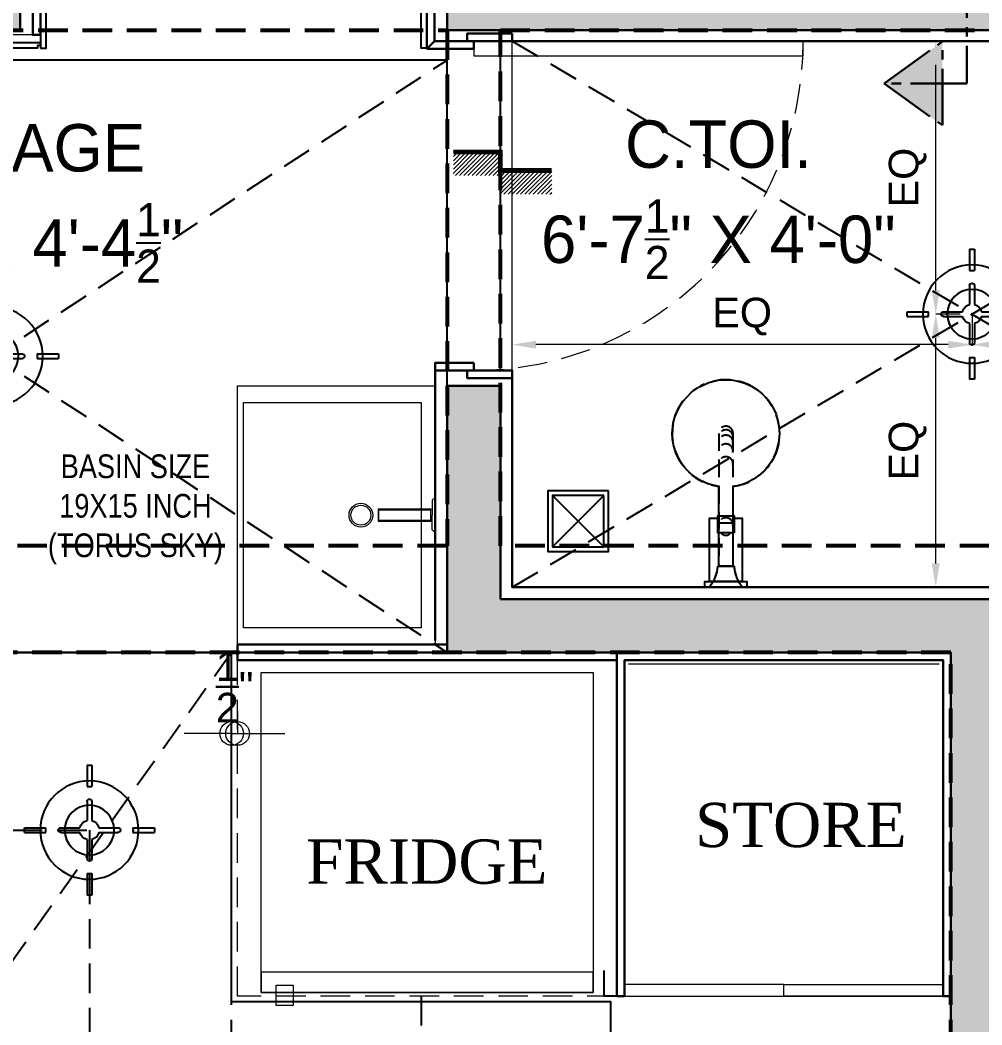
# Model space of a CAD drawing. Header units: inches. Extents: x 50354 to 53215, y -7830 to -6529.
# Drawn here: x 52413 to 52494.2, y -7524.1 to -7439.3 of the extents above; entities that cross this region are included whole.
import ezdxf

# ---------------------------------------------------------------- set-up
doc = ezdxf.new("R2010")
doc.units = ezdxf.units.IN
doc.header["$MEASUREMENT"] = 0
doc.header["$PDMODE"] = 2
for name, pattern in [('DASHED', [0.75, 0.5, -0.25]), ('DASHED2', [0.375, 0.25, -0.125]), ('HIDDEN', [0.375, 0.25, -0.125]), ('XR_1F_BASE PLAN$0$CENTER2', [28.575, 19.05, -3.175, 3.175, -3.175]), ('XR_ID 1F_FUR$0$XR_1F FURN$0$HIDDEN', [0.375, 0.25, -0.125])]:
    doc.linetypes.add(name, pattern=pattern)
for name, color, linetype in [('A-ST-02 HATCH', 7, 'Continuous'), ('BEAM', 6, 'DASHED'), ('CEILING', 7, 'Continuous'), ('d-w', 250, 'Continuous'), ('ELETRICAL', 6, 'Continuous'), ('granite', 16, 'Continuous'), ('TEXT', 7, 'Continuous'), ('XR_ID 1F_FUR$0$A-SANI-FIX', 134, 'Continuous')]:
    doc.layers.add(name, color=color, linetype=linetype)
for name, color, linetype, lineweight in [('DIM', 7, 'Continuous', 18), ('door', 251, 'Continuous', 9), ('FLOORING', 213, 'Continuous', 15), ('FUR', 252, 'Continuous', 18), ('INTEROR', 252, 'Continuous', 20), ('LVL.', 5, 'Continuous', 35), ('wall', 7, 'Continuous', 30)]:
    doc.layers.add(name, color=color, linetype=linetype, lineweight=lineweight)
doc.layers.add('FUNITURE', color=7, linetype='Continuous', lineweight=15, true_color=0x7d7673)
doc.styles.add('ARIAL', font='arial.ttf')
doc.styles.get("Standard").update_dxf_attribs({"font": 'ARLRDBD.TTF', "height": 3})
doc.dimstyles.new('dim01', dxfattribs={"dimtxt": 5.5, "dimasz": 4, "dimexe": 0, "dimexo": 1, "dimgap": 1, "dimtad": 1, "dimzin": 3, "dimdsep": 46, "dimlunit": 4, "dimtxsty": 'ARIAL', "dimblk": 'ARCHTICK', "dimcen": 4, "dimclrd": 250, "dimclre": 252, "dimclrt": 1, "dimadec": 0, "dimazin": 0, "dimtfac": 1, "dimtix": 1, "dimtmove": 2, "dimatfit": 3, "dimldrblk": 'ARCHTICK', "dimfxl": 1, "dimtolj": 1, "dimtzin": 0, "dimlwd": -1, "dimlwe": -1, "dimarcsym": 0})

# ---------------------------------------------------------------- blocks, each defined once
blk = doc.blocks.new('A$Ccdb0d0b3')
at = {"layer": 'XR_ID 1F_FUR$0$A-SANI-FIX', "lineweight": 0}
for p, q in [((16.17, 11.004), (15.92, 10.754)), ((16.17, 8.004), (16.17, 11.004)), ((11.43, 9), (11.43, 10)), ((15.79, 9.92), (11.43, 9.92)), ((15.79, 10), (15.92, 10)), ((11.43, 9.08), (15.79, 9.08)), ((15.79, 9.008), (15.92, 9.008)), ((16.17, 8.004), (15.92, 8.254))]:
    blk.add_line(p, q, dxfattribs=at)
for points in [[(15, 19), (15, 0), (0, 0), (0, 19)], [(11.35, 10), (11.35, 9), (15.79, 9), (15.79, 10)]]:
    blk.add_lwpolyline(points, close=True, dxfattribs=at)
for points in [[(16.17, 11.004), (15.92, 10.754), (15.92, 9.504)], [(16.17, 8.004), (15.92, 8.254), (15.92, 9.504)]]:
    blk.add_lwpolyline(points, dxfattribs=at)
for radius in [1, 0.84]:
    blk.add_circle((9.904, 9.5), radius, dxfattribs=at)
blk = doc.blocks.new('A$C429F5545')
at = {"layer": 'FLOORING', "ltscale": 20}
h = blk.add_hatch(dxfattribs=at)
h.set_pattern_fill('ANSI31', color=256)
h.set_pattern_definition([(45, (-31983.55618, 2830.83705), (-0.08838834765, 0.08838834765), [])])
h.paths.add_polyline_path([(2, 1.781), (0.014, 1.781), (0, 0.785), (1.986, 0.785), (1.986, 1)])
h.paths.add_polyline_path([(4.153, 1), (1.986, 1), (1.986, 0), (4.153, 0)])
at = {"layer": 'FLOORING', "ltscale": 20, "const_width": 0.2}
blk.add_lwpolyline([(0, 1.785), (1.986, 1.785), (1.986, 1), (4.153, 1)], dxfattribs=at)
blk = doc.blocks.new('XR_ID 1F_FUR$0$XR_1F FURN$0$A$C2113426E')
for p, q in [((286, 106.4), (305.4, 112.4)), ((305.4, 112.4), (316.3, 114.2)), ((316.3, 114.2), (329.7, 115)), ((329.7, 115), (351.8, 112.9)), ((351.8, 112.9), (369.6, 107.9)), ((369.6, 107.9), (387.6, 99.4)), ((239.6, 71.4), (256, 88.3)), ((256, 88.3), (269.1, 97.7)), ((269.1, 97.7), (286, 106.4)), ((387.6, 99.4), (398.3, 92.3)), ((398.3, 92.3), (417.9, 73.8)), ((229.1, 55.7), (239.6, 71.4)), ((417.9, 73.8), (429.6, 56.9)), ((221.4, 38.6), (229.1, 55.7)), ((429.6, 56.9), (438.7, 36.7)), ((215.7, 15), (221.4, 38.6)), ((438.7, 36.7), (443.4, 17.3)), ((443.4, 17.3), (444.4, 8.8)), ((444.4, 8.8), (444.7, 0)), ((216.2, -18.4), (215.7, -15)), ((217.4, -24.8), (216.2, -18.4)), ((444.1, -12), (441.8, -25.9)), ((444.7, 0), (444.1, -12)), ((220.3, -35.5), (217.4, -24.8)), ((224.5, -46.3), (220.3, -35.5)), ((437.3, -40.6), (430.9, -54.7)), ((441.8, -25.9), (437.3, -40.6)), ((231.2, -59.3), (224.5, -46.3)), ((242, -74.4), (231.2, -59.3)), ((430.9, -54.7), (423.6, -66.5)), ((252.4, -85.1), (242, -74.4)), ((267.9, -97), (252.4, -85.1)), ((414.7, -77.5), (403.3, -88.3)), ((423.6, -66.5), (414.7, -77.5)), ((274, -100.6), (267.9, -97)), ((288.7, -107.4), (274, -100.6)), ((306.4, -112.6), (288.7, -107.4)), ((370.8, -107.4), (346.1, -113.8)), ((378.5, -104.1), (370.8, -107.4)), ((391.6, -96.9), (378.5, -104.1)), ((403.3, -88.3), (391.6, -96.9)), ((329.7, -115), (306.4, -112.6)), ((346.1, -113.8), (329.7, -115))]:
    blk.add_line(p, q)
at = {"linetype": 'XR_ID 1F_FUR$0$XR_1F FURN$0$HIDDEN', "ltscale": 150}
for centre, radius, start, end in [((329.7, 0), 115, 187.4947, 172.5053), ((264.2, 0), 15.3, 258.5968, 101.4032), ((291.7, 0), 15.3, 258.5968, 101.4032), ((310.5, 0), 15.3, 258.5968, 101.4032), ((321.9, 0), 15.3, 258.5968, 101.4032), ((329.7, 0), 15.3, 258.5968, 101.4032)]:
    blk.add_arc(centre, radius, start, end, dxfattribs=at)
at = {"linetype": 'Continuous'}
blk.add_wipeout([(0, -45), (12, -45), (12, -35), (148, -35), (148, -17.5), (153, -17.5), (153, 17.5), (148, 17.5), (148, 35), (12, 35), (12, 45), (0, 45)], dxfattribs=at)
for p, q in [((0, -36), (0, 36)), ((0, 36), (2, 34.3)), ((2, 34.3), (5.6, 31.4)), ((5.6, 31.4), (9.8, 28.5)), ((9.8, 28.5), (16.7, 24.7)), ((16.7, 24.7), (24.8, 21.3)), ((24.8, 21.3), (33.1, 19)), ((33.1, 19), (38.3, 18.1)), ((38.3, 18.1), (45, 17.5)), ((45, 17.5), (45, 15)), ((45, 15), (215.7, 15)), ((25.5, -21.1), (20.9, -22.8)), ((33.4, -18.9), (25.5, -21.1)), ((41.3, -17.8), (33.4, -18.9)), ((45, -17.5), (41.3, -17.8)), ((215.7, -15), (45, -15)), ((45, -15), (45, -17.5)), ((2.6, -33.8), (0, -36)), ((10, -28.4), (2.6, -33.8)), ((15.6, -25.2), (10, -28.4)), ((20.9, -22.8), (15.6, -25.2))]:
    blk.add_line(p, q)
at = {"linetype": 'XR_ID 1F_FUR$0$XR_1F FURN$0$HIDDEN', "ltscale": 150}
for p, q in [((0, 36), (0, -36)), ((45, -17.5), (45, 17.5)), ((329.7, 15), (45, 15)), ((45, 15), (45, -15)), ((329.7, -15), (45, -15))]:
    blk.add_line(p, q, dxfattribs=at)
at = {"linetype": 'Continuous'}
blk.add_line((138, 17.5), (138, -16.9), dxfattribs=at)
for points in [[(0, 45), (12, 45), (12, -45), (0, -45)], [(116.4, -17.5), (116.4, 17.5), (153, 17.5), (153, -17.5)]]:
    blk.add_lwpolyline(points, close=True, dxfattribs=at)
blk.add_lwpolyline([(148, -17.5), (148, -35), (12, -35), (12, 35), (148, 35), (148, 17.5)], dxfattribs=at)
at = {"linetype": 'XR_ID 1F_FUR$0$XR_1F FURN$0$HIDDEN', "ltscale": 150}
for centre, radius, start, end in [((48, 88.7), 71.2, 227.6536, 267.6083), ((133.5, 0), 15.3, 258.5968, 101.4032), ((48, -88.7), 71.2, 92.3917, 132.3464)]:
    blk.add_arc(centre, radius, start, end, dxfattribs=at)
at = {"linetype": 'Continuous'}
blk.add_arc((126, 0), 14.6, 131.1373, 228.8627, dxfattribs=at)
blk = doc.blocks.new('A$C2115f274')
at = {"layer": 'XR_ID 1F_FUR$0$A-SANI-FIX', "lineweight": 30, "xscale": 0.0393700787, "yscale": 0.0393700787, "zscale": 0.0393700787, "rotation": 180}
blk.add_blockref('XR_ID 1F_FUR$0$XR_1F FURN$0$A$C2113426E', (0, 0), dxfattribs=at)
blk = doc.blocks.new('XR_ID 1F_FUR$0$XR_1F FURN$0$Xref-Changing Room$0$FD_Square')
at = {"color": 15}
for p, q in [((-55, -55), (55, 55)), ((-55, 55), (55, -55))]:
    blk.add_line(p, q, dxfattribs=at)
blk.add_lwpolyline([(-65, -65), (-65, 65), (65, 65), (65, -65)], close=True)
blk.add_lwpolyline([(-55, -55), (-55, 55), (55, 55), (55, -55)], close=True, dxfattribs=at)
blk = doc.blocks.new('A$C702c013f')
at = {"layer": 'FUR', "ltscale": 20}
for points in [[(0, 0), (0, 27), (28, 27), (28, 0)], [(0, 0), (28, 0), (28, 1.717), (0, 1.717)], [(1.268, 0.611), (2.687, 0.611), (2.687, -1.09), (1.268, -1.09)]]:
    blk.add_lwpolyline(points, close=True, dxfattribs=at)
at = {"layer": 'INTEROR', "color": 0, "insert": (3.789, 12.914), "char_height": 3.73109, "width": 162.06943, "attachment_point": 1}
blk.add_mtext('{\\fSylfaen|b0|i0|c0|p18;FRIDGE}', dxfattribs=at)
blk = doc.blocks.new('A$C02583b53')
at = {"layer": 'door', "color": 252}
blk.add_lwpolyline([(0, 0), (0, -1.256), (27.79, -1.258, -0.011806), (27.79, 0)], format="xyb", close=True, dxfattribs=at)
at = {"layer": 'FUNITURE', "linetype": 'HIDDEN', "ltscale": 10}
blk.add_arc((0, 0), 27.79, 270, 0, dxfattribs=at)
blk = doc.blocks.new('A$C5F573D35')
at = {"color": 1}
for p, q in [((-0.201, 5.483), (-0.201, 3.672)), ((0.201, 5.483), (0.201, 3.672)), ((-0.201, 2.413), (-0.201, 0.802)), ((0.201, 2.413), (0.201, 0.802)), ((-3.672, 0.201), (-5.483, 0.201)), ((-0.802, 0.201), (-2.413, 0.201)), ((2.413, 0.201), (0.802, 0.201)), ((5.483, 0.201), (3.672, 0.201)), ((-3.672, -0.201), (-5.483, -0.201)), ((-0.802, -0.201), (-2.413, -0.201)), ((-0.201, -0.802), (-0.201, -2.413)), ((0.201, -0.802), (0.201, -2.413)), ((2.413, -0.201), (0.802, -0.201)), ((5.483, -0.201), (3.672, -0.201)), ((-0.201, -3.672), (-0.201, -5.483)), ((0.201, -3.672), (0.201, -5.483))]:
    blk.add_line(p, q, dxfattribs=at)
for radius in [4.146, 2.092]:
    blk.add_circle((0, 0), radius, dxfattribs=at)
for centre, radius, start, end in [((0, 0), 5.483, 87.90335, 92.09665), ((0, 0), 3.678, 86.87322, 93.12678), ((0, 2.413), 0.201, 360, 180), ((0, 0), 5.483, 177.90335, 182.09665), ((0, 0), 3.678, 176.87322, 183.12678), ((-2.413, 0), 0.201, 90, 270), ((0, 0), 0.827, 104.03641, 165.96359), ((0, 0), 0.827, 14.03641, 75.96359), ((2.413, 0), 0.201, 270, 90), ((0, 0), 3.678, 356.87322, 3.12678), ((0, 0), 5.483, 357.90335, 2.09665), ((0, 0), 0.827, 194.03641, 255.96359), ((0, 0), 0.827, 284.03641, 345.96359), ((0, -2.413), 0.201, 180, 0), ((0, 0), 3.678, 266.87322, 273.12678), ((0, 0), 5.483, 267.90335, 272.09665)]:
    blk.add_arc(centre, radius, start, end, dxfattribs=at)
blk = doc.blocks.new('WFEFEF')
at = {"layer": 'CEILING', "lineweight": 30, "ltscale": 5}
h = blk.add_hatch(color=5, dxfattribs=at)
h.dxf.hatch_style = 1
h.paths.add_polyline_path([(51697.756, -6784.01), (51692.833, -6787.544), (51697.756, -6787.544)])
h.paths.add_polyline_path([(51697.756, -6787.544), (51692.833, -6787.544), (51697.756, -6791.078)])
at = {"layer": 'CEILING', "color": 5, "linetype": 'XR_1F_BASE PLAN$0$CENTER2', "lineweight": 30, "ltscale": 0.25}
for points in [[(51699.825, -6627.213), (51699.825, -6787.544), (51692.833, -6787.544)], [(51692.833, -6787.544), (51697.756, -6784.01)], [(51697.756, -6791.078), (51697.756, -6784.01)], [(51692.833, -6787.544), (51697.756, -6791.078)]]:
    blk.add_lwpolyline(points, dxfattribs=at)
blk = doc.blocks.new('_Origin')
at = {"color": 0, "linetype": 'ByBlock', "lineweight": -2}
blk.add_line((0, 0), (-1, 0), dxfattribs=at)
blk.add_circle((0, 0), 0.5, dxfattribs=at)
blk = doc.blocks.new('*D791')
at = {"layer": 'Defpoints', "color": 0, "transparency": 16777216}
for p in [(52430.886, -7496.364), (52431.386, -7496.689), (52431.386, -7499.527)]:
    blk.add_point(p, dxfattribs=at)
at = {"layer": 'DIM', "color": 252, "transparency": 16777216}
for p, q in [((52430.886, -7497.364), (52430.886, -7499.527)), ((52431.386, -7497.689), (52431.386, -7499.527))]:
    blk.add_line(p, q, dxfattribs=at)
at = {"layer": 'DIM', "transparency": 16777216}
for p, q in [((52428.886, -7499.527), (52426.886, -7499.527)), ((52430.886, -7499.527), (52431.386, -7499.527)), ((52433.386, -7499.527), (52435.386, -7499.527))]:
    blk.add_line(p, q, dxfattribs=at)
at = {"layer": 'DIM', "transparency": 16777216, "xscale": 2, "yscale": 2, "zscale": 2}
blk.add_blockref('_Origin', (52430.886, -7499.527), dxfattribs=at)
at = {"layer": 'DIM', "transparency": 16777216, "xscale": 2, "yscale": 2, "zscale": 2, "rotation": 180}
blk.add_blockref('_Origin', (52431.386, -7499.527), dxfattribs=at)
at = {"layer": 'DIM', "color": 1, "lineweight": 30, "transparency": 16777216, "insert": (52431.136, -7495.6), "char_height": 2.5, "attachment_point": 5, "style": 'ARIAL'}
blk.add_mtext('\\A1;{\\H1x;\\S1/2;}"', dxfattribs=at)
blk = doc.blocks.new('_ArchTick')
at = {"color": 0, "linetype": 'ByBlock', "const_width": 0.15}
blk.add_lwpolyline([(-0.5, -0.5), (0.5, 0.5)], dxfattribs=at)
blk = doc.blocks.new('*D795')
at = {"layer": 'Defpoints', "color": 0, "transparency": 16777216}
for p in [(52490.287, -7441.105), (52493.346, -7441.105), (52493.346, -7464.145)]:
    blk.add_point(p, dxfattribs=at)
at = {"layer": 'DIM', "color": 252, "transparency": 16777216}
for p, q in [((52492.346, -7441.105), (52490.287, -7441.105)), ((52492.346, -7464.145), (52490.287, -7464.145))]:
    blk.add_line(p, q, dxfattribs=at)
at = {"layer": 'DIM', "transparency": 16777216}
blk.add_line((52490.287, -7462.145), (52490.287, -7443.105), dxfattribs=at)
for points in [[(52489.954, -7443.105), (52490.62, -7443.105), (52490.287, -7441.105)], [(52489.954, -7462.145), (52490.62, -7462.145), (52490.287, -7464.145)]]:
    blk.add_solid(points, dxfattribs=at)
at = {"layer": 'DIM', "color": 1, "lineweight": 30, "transparency": 16777216, "insert": (52487.918, -7452.625), "char_height": 2.5, "attachment_point": 5, "rotation": 90, "style": 'ARIAL'}
blk.add_mtext('\\A1;EQ', dxfattribs=at)
blk = doc.blocks.new('*D779')
at = {"layer": 'Defpoints', "color": 0, "transparency": 16777216}
for p in [(52490.287, -7464.145), (52492.701, -7464.145), (52492.701, -7487.185)]:
    blk.add_point(p, dxfattribs=at)
at = {"layer": 'DIM', "color": 252, "transparency": 16777216}
for p, q in [((52491.701, -7464.145), (52490.287, -7464.145)), ((52491.701, -7487.185), (52490.287, -7487.185))]:
    blk.add_line(p, q, dxfattribs=at)
at = {"layer": 'DIM', "transparency": 16777216}
blk.add_line((52490.287, -7485.185), (52490.287, -7466.145), dxfattribs=at)
for points in [[(52489.954, -7466.145), (52490.62, -7466.145), (52490.287, -7464.145)], [(52489.954, -7485.185), (52490.62, -7485.185), (52490.287, -7487.185)]]:
    blk.add_solid(points, dxfattribs=at)
at = {"layer": 'DIM', "color": 1, "lineweight": 30, "transparency": 16777216, "insert": (52487.918, -7475.665), "char_height": 2.5, "attachment_point": 5, "rotation": 90, "style": 'ARIAL'}
blk.add_mtext('\\A1;EQ', dxfattribs=at)
blk = doc.blocks.new('*D780')
at = {"layer": 'Defpoints', "color": 0, "transparency": 16777216}
for p in [(52532.136, -7461.051), (52493.346, -7464.145), (52493.346, -7466.721)]:
    blk.add_point(p, dxfattribs=at)
at = {"layer": 'DIM', "color": 252, "transparency": 16777216}
for p, q in [((52532.136, -7462.051), (52532.136, -7466.721)), ((52493.346, -7465.145), (52493.346, -7466.721))]:
    blk.add_line(p, q, dxfattribs=at)
at = {"layer": 'DIM', "transparency": 16777216}
blk.add_line((52530.136, -7466.721), (52495.346, -7466.721), dxfattribs=at)
for points in [[(52495.346, -7466.388), (52495.346, -7467.055), (52493.346, -7466.721)], [(52530.136, -7466.388), (52530.136, -7467.055), (52532.136, -7466.721)]]:
    blk.add_solid(points, dxfattribs=at)
at = {"layer": 'DIM', "color": 1, "lineweight": 30, "transparency": 16777216, "insert": (52512.741, -7464.352), "char_height": 2.5, "attachment_point": 5, "style": 'ARIAL'}
blk.add_mtext('\\A1;EQ', dxfattribs=at)
blk = doc.blocks.new('*D781')
at = {"layer": 'Defpoints', "color": 0, "transparency": 16777216}
for p in [(52493.346, -7463.301), (52454.556, -7466.395), (52454.556, -7466.721)]:
    blk.add_point(p, dxfattribs=at)
at = {"layer": 'DIM', "color": 252, "transparency": 16777216}
for p, q in [((52493.346, -7464.301), (52493.346, -7466.721)), ((52454.556, -7467.395), (52454.556, -7466.721))]:
    blk.add_line(p, q, dxfattribs=at)
at = {"layer": 'DIM', "transparency": 16777216}
blk.add_line((52491.346, -7466.721), (52456.556, -7466.721), dxfattribs=at)
for points in [[(52456.556, -7466.388), (52456.556, -7467.055), (52454.556, -7466.721)], [(52491.346, -7466.388), (52491.346, -7467.055), (52493.346, -7466.721)]]:
    blk.add_solid(points, dxfattribs=at)
at = {"layer": 'DIM', "color": 1, "lineweight": 30, "transparency": 16777216, "insert": (52473.951, -7464.352), "char_height": 2.5, "attachment_point": 5, "style": 'ARIAL'}
blk.add_mtext('\\A1;EQ', dxfattribs=at)

msp = doc.modelspace()

# ---------------------------------------------------------------- hatches: boundary and pattern name
at = {"layer": 'A-ST-02 HATCH', "ltscale": 5, "transparency": 33554534}
h = msp.add_hatch(color=256, dxfattribs=at)
h.dxf.hatch_style = 1
h.paths.add_polyline_path([(52413.05591, -7279.68522), (52467.05591, -7279.68522), (52467.05591, -7303.68522), (52471.55591, -7303.68522), (52471.55591, -7275.18522), (52350.05591, -7275.18522), (52350.05591, -7303.68522), (52354.55591, -7303.68522), (52354.55591, -7279.68522), (52408.55591, -7279.68522), (52408.55591, -7440.18522), (52413.05591, -7440.18522)])
h.paths.add_polyline_path([(52616.05591, -7596.68522), (52611.55591, -7596.68522), (52611.55591, -7727.18522), (52461.55591, -7727.18522), (52461.55591, -7736.18522), (52616.05591, -7736.18522)])
h.paths.add_polyline_path([(52419.55591, -7596.68522), (52415.05591, -7596.68522), (52415.05591, -7736.18522), (52419.55591, -7736.18522)])
h.paths.add_polyline_path([(52415.05591, -7649.18522), (52391.05591, -7649.18522), (52391.05591, -7653.68522), (52415.05591, -7653.68522)])
h.paths.add_polyline_path([(52415.05591, -7731.68522), (52391.05591, -7731.68522), (52391.05591, -7736.18522), (52415.05591, -7736.18522)])
h.paths.add_polyline_path([(52335.05591, -7574.68522), (52330.55591, -7574.68522), (52330.55591, -7601.18522), (52385.05591, -7601.18522), (52385.05591, -7596.68522), (52335.05591, -7596.68522)])
h.paths.add_polyline_path([(52496.05591, -7492.68522), (52537.55591, -7492.68522), (52537.55591, -7476.18522), (52533.05591, -7476.18522), (52533.05591, -7488.18522), (52453.55591, -7488.18522), (52453.55591, -7470.18522), (52449.05591, -7470.18522), (52449.05591, -7492.68522), (52491.55591, -7492.68522), (52491.55591, -7601.18522), (52496.05591, -7601.18522)])
h.paths.add_polyline_path([(52372.55591, -7435.68522), (52368.05591, -7435.68522), (52368.05591, -7488.18522), (52321.55591, -7488.18522), (52321.55591, -7492.68522), (52330.55591, -7492.68522), (52330.55591, -7517.08522), (52335.05591, -7517.08522), (52335.05591, -7492.68522), (52372.55591, -7492.68522)])
h.paths.add_polyline_path([(52338.05591, -7435.68522), (52288.55591, -7435.68522), (52288.55591, -7299.18522), (52284.05591, -7299.18522), (52284.05591, -7435.68522), (52234.55591, -7435.68522), (52234.55591, -7440.18522), (52284.05591, -7440.18522), (52284.05591, -7488.18522), (52275.05591, -7488.18522), (52275.05591, -7492.68522), (52297.55591, -7492.68522), (52297.55591, -7488.18522), (52288.55591, -7488.18522), (52288.55591, -7440.18522), (52338.05591, -7440.18522)])
h.paths.add_polyline_path([(52537.55591, -7299.18522), (52533.05591, -7299.18522), (52533.05591, -7435.68522), (52449.05591, -7435.68522), (52449.05591, -7440.18522), (52533.05591, -7440.18522), (52533.05591, -7452.18522), (52537.55591, -7452.18522), (52537.55591, -7440.18522)])

# ---------------------------------------------------------------- linework, layer by layer
at = {"layer": 'BEAM', "color": 240, "lineweight": 53, "ltscale": 5, "true_color": 0xed1f24}
for points in [[(52449.05591, -7440.18522), (52449.05591, -7483.68522), (52290.80591, -7483.68522), (52290.80591, -7440.18522)], [(52342.55591, -7593.68522), (52491.55591, -7593.68522), (52491.55591, -7492.68522), (52342.55591, -7492.68522)]]:
    msp.add_lwpolyline(points, close=True, dxfattribs=at)
at = {"layer": 'CEILING', "ltscale": 5}
for points in [[(52414.75591, -7441.70522), (52415.22591, -7441.70522), (52415.22591, -7437.46522), (52414.57591, -7437.46522), (52414.57591, -7434.81533), (52414.10591, -7434.81532), (52414.10591, -7437.93522), (52414.75591, -7437.93522)], [(52447.35591, -7441.70522), (52446.88591, -7441.70522), (52446.88591, -7437.46522), (52447.53591, -7437.46522), (52447.53591, -7434.81533), (52448.00591, -7434.81532), (52448.00591, -7437.93522), (52447.35591, -7437.93522)], [(52372.55591, -7492.68522), (52449.05591, -7492.68522), (52449.05593, -7442.70516), (52372.55593, -7442.70516)]]:
    msp.add_lwpolyline(points, close=True, dxfattribs=at)
for points in [[(52406.8559, -7441.23522), (52414.75591, -7441.23511), (52414.75591, -7441.47016), (52414.50591, -7441.47017), (52414.50592, -7441.70511), (52407.10591, -7441.70521), (52407.10591, -7441.47026), (52406.85591, -7441.47027), (52406.8559, -7441.23532)], [(52463.38591, -7521.68522), (52462.31857, -7521.68522), (52462.31857, -7519.51728)]]:
    msp.add_lwpolyline(points, dxfattribs=at)
at = {"layer": 'CEILING'}
msp.add_lwpolyline([(52359.15591, -7492.68522), (52359.15591, -7593.68522), (52462.88591, -7593.68522), (52462.88591, -7522.18522), (52430.88591, -7522.18522), (52430.88591, -7492.68522)], close=True, dxfattribs=at)
at = {"layer": 'd-w', "lineweight": -3, "ltscale": 20}
msp.add_line((52453.55591, -7468.89522), (52453.55591, -7441.10522), dxfattribs=at)
at = {"layer": 'ELETRICAL', "color": 7, "linetype": 'DASHED2', "ltscale": 10, "true_color": 0xffffff}
msp.add_line((52430.88591, -7492.68522), (52359.15591, -7593.68522), dxfattribs=at)
at = {"layer": 'ELETRICAL', "color": 18, "linetype": 'DASHED2', "ltscale": 10, "true_color": 0x000000}
msp.add_line((52430.88591, -7593.68522), (52430.88591, -7492.68522), dxfattribs=at)
at = {"layer": 'ELETRICAL', "color": 7, "linetype": 'DASHED2', "ltscale": 10}
for points in [[(52372.55591, -7492.68522), (52449.05593, -7442.70516)], [(52372.55593, -7442.70516), (52449.05591, -7492.68522)], [(52446.88591, -7521.68522), (52446.88591, -7593.68522)]]:
    msp.add_lwpolyline(points, dxfattribs=at)
msp.add_lwpolyline([(52371.15591, -7507.68522), (52418.88591, -7507.68522), (52418.88591, -7578.68522), (52371.15591, -7578.68522)], close=True, dxfattribs=at)
at = {"layer": 'FUNITURE', "ltscale": 20}
msp.add_line((52414.10591, -7440.58522), (52407.50591, -7440.58522), dxfattribs=at)
for points in [[(52464.03591, -7521.68522), (52477.47091, -7521.68522), (52477.47091, -7520.70097), (52464.03591, -7520.70097)], [(52490.90591, -7521.68522), (52477.47091, -7521.68522), (52477.47091, -7520.70097), (52490.90591, -7520.70097)]]:
    msp.add_lwpolyline(points, close=True, dxfattribs=at)
msp.add_lwpolyline([(52464.03591, -7521.68522), (52490.90591, -7521.68522)], dxfattribs=at)
at = {"layer": 'FUR', "ltscale": 20}
msp.add_line((52490.57166, -7493.66947), (52464.37016, -7493.66947), dxfattribs=at)
msp.add_lwpolyline([(52431.38591, -7470.18522), (52448.05591, -7470.18522), (52448.05591, -7492.03522), (52431.38591, -7492.03522)], close=True, dxfattribs=at)
at = {"layer": 'FUR', "linetype": 'HIDDEN', "ltscale": 10}
msp.add_lwpolyline([(52463.38591, -7521.68522), (52431.38591, -7521.68522), (52431.38591, -7493.33522)], dxfattribs=at)
at = {"layer": 'granite', "lineweight": 30}
for points in [[(52414.75591, -7437.93522), (52414.10591, -7437.93522), (52414.10591, -7440.58522), (52414.75591, -7440.58522)], [(52447.35591, -7437.93522), (52448.00591, -7437.93522), (52448.00591, -7441.10522), (52447.35591, -7441.75522)], [(52454.55591, -7440.45522), (52454.55591, -7441.10522), (52450.75775, -7441.10522), (52450.75775, -7440.45522)], [(52451.30591, -7441.75522), (52451.30591, -7441.10522), (52448.00591, -7441.10522), (52447.35591, -7441.75522)], [(52451.30591, -7468.24522), (52451.30591, -7468.89522), (52448.05591, -7468.89522), (52448.05591, -7468.24522)], [(52454.55591, -7469.54522), (52454.55591, -7468.89522), (52450.75775, -7468.89522), (52450.75775, -7469.54522)], [(52431.38591, -7492.68522), (52449.05591, -7492.68522), (52449.05591, -7492.03522), (52431.38591, -7492.03522)], [(52431.38591, -7493.33522), (52463.38591, -7493.33522), (52463.38591, -7492.68522), (52431.38591, -7492.68522)], [(52464.03591, -7521.68522), (52464.03591, -7493.33522), (52490.90591, -7493.33522), (52490.90591, -7521.68522), (52491.55591, -7521.68522), (52491.55591, -7492.68522), (52463.38591, -7492.68522), (52463.38591, -7521.68522)]]:
    msp.add_lwpolyline(points, close=True, dxfattribs=at)
at = {"layer": 'wall', "ltscale": 20}
for p, q in [((52449.05591, -7435.68522), (52449.05591, -7440.18522)), ((52533.05591, -7440.18522), (52449.05591, -7440.18522)), ((52453.55591, -7470.18522), (52449.05591, -7470.18522)), ((52449.05591, -7470.18522), (52449.05591, -7492.68522)), ((52453.55591, -7470.18522), (52453.55591, -7488.18522)), ((52533.05591, -7488.18522), (52453.55591, -7488.18522)), ((52491.55591, -7492.68522), (52449.05591, -7492.68522)), ((52491.55591, -7492.68522), (52491.55591, -7601.18522))]:
    msp.add_line(p, q, dxfattribs=at)
at = {"layer": 'wall', "color": 3}
msp.add_line((52448.05591, -7468.89522), (52448.05591, -7491.68522), dxfattribs=at)
at = {"layer": 'wall', "ltscale": 20}
msp.add_lwpolyline([(52467.05591, -7279.68522), (52413.05591, -7279.68522), (52413.05591, -7440.18522), (52408.55591, -7440.18522), (52408.55591, -7279.68522)], dxfattribs=at)

# ---------------------------------------------------------------- block references
at = {"ltscale": 20}
for name, p in [('A$Ccdb0d0b3', (52431.88591, -7490.61022)), ('A$C702c013f', (52433.38591, -7521.38764))]:
    msp.add_blockref(name, p, dxfattribs=at)
at = {"layer": 'CEILING'}
msp.add_blockref('WFEFEF', (793.08821, -657.13509), dxfattribs=at)
at = {"layer": 'ELETRICAL', "ltscale": 8, "xscale": -1}
for p in [(52493.34591, -7464.14522), (52410.80592, -7467.69519), (52418.88591, -7507.68522)]:
    msp.add_blockref('A$C5F573D35', p, dxfattribs=at)
at = {"layer": 'FUNITURE', "ltscale": 20}
msp.add_blockref('A$C02583b53', (52451.30591, -7441.10522), dxfattribs=at)
at = {"layer": 'LVL.', "ltscale": 20, "xscale": 2, "yscale": 2, "zscale": 2}
msp.add_blockref('A$C429F5545', (52449.58354, -7454.02523), dxfattribs=at)
at = {"layer": 'XR_ID 1F_FUR$0$A-SANI-FIX', "lineweight": 30, "xscale": -0.0393700787, "yscale": 0.0393700787, "zscale": 0.0393700787, "rotation": 89.99999999999993}
msp.add_blockref('XR_ID 1F_FUR$0$XR_1F FURN$0$Xref-Changing Room$0$FD_Square', (52460.11497, -7481.62616), dxfattribs=at)

# ---------------------------------------------------------------- texts
at = {"layer": 'INTEROR', "color": 0, "attachment_point": 1}
for s, insert, char_height, width in [('\\pxqc;{\\fArial Narrow|b0|i0|c0|p34;BASIN SIZE\\P19X15 INCH \\P(TORUS SKY)}', (52403.32836, -7475.98366), 2, 38.8783504), ('{\\fSylfaen|b0|i0|c0|p18;STORE}', (52469.9828, -7505.38086), 3.7310949, 20.9231069)]:
    msp.add_mtext(s, dxfattribs=dict(at, insert=insert, char_height=char_height, width=width))
at = {"layer": 'TEXT', "ltscale": 20, "char_height": 4, "attachment_point": 5}
for s, width, insert in [('\\A1;PASSAGE \\P6\'-4{\\H0.7x;\\S1/2;}" X 4\'-4{\\H0.7x;\\S1/2;}"', 34.6481824, (52410.80591, -7454.80416)), ('\\A1;C.TOI. \\P6\'-7{\\H0.7x;\\S1/2;}" X 4\'-0"', 33.63155, (52471.95129, -7454.49609))]:
    msp.add_mtext_dynamic_manual_height_columns(s, width=width, gutter_width=1.15, heights=[0], dxfattribs=dict(at, insert=insert))

# ---------------------------------------------------------------- dimensions: what is measured, and where the dimension line sits
at = {"layer": 'DIM', "color": 6, "lineweight": 30}
for base, p1, p2, picture, middle in [((52490.28696, -7441.10522), (52493.34591, -7464.14522), (52493.34591, -7441.10522), '*D795', (52487.91759, -7452.62522)), ((52490.28696, -7464.14522), (52492.70091, -7487.18522), (52492.70091, -7464.14522), '*D779', (52487.91759, -7475.66522))]:
    dim = msp.add_linear_dim(base=base, p1=p1, p2=p2, angle=90, text='EQ', dimstyle='dim01', override={"dimtxt": 2.5, "dimasz": 2, "dimdec": 1, "dimsah": 1, "dimclrd": 256, "dimfxl": 0.125}, dxfattribs=at)
    dim.commit()
    dim.dimension.update_dxf_attribs({"geometry": picture, "text_midpoint": middle})
for base, p1, p2, picture, middle in [((52493.34591, -7466.72127), (52532.13591, -7461.05135), (52493.34591, -7464.14522), '*D780', (52512.74091, -7464.3519)), ((52454.55591, -7466.72127), (52493.34591, -7463.30135), (52454.55591, -7466.39522), '*D781', (52473.95091, -7464.3519))]:
    dim = msp.add_linear_dim(base=base, p1=p1, p2=p2, text='EQ', dimstyle='dim01', override={"dimtxt": 2.5, "dimasz": 2, "dimdec": 1, "dimsah": 1, "dimclrd": 256, "dimfxl": 0.125}, dxfattribs=at)
    dim.commit()
    dim.dimension.update_dxf_attribs({"geometry": picture, "text_midpoint": middle})
dim = msp.add_linear_dim(base=(52431.38591, -7499.52655), p1=(52430.88591, -7496.36433), p2=(52431.38591, -7496.68933), dimstyle='dim01', override={"dimtxt": 2.5, "dimasz": 2, "dimdec": 1, "dimblk1": 'Origin', "dimblk2": 'Origin', "dimsah": 1, "dimclrd": 256, "dimfxl": 0.125}, dxfattribs=at)
dim.commit()
dim.dimension.update_dxf_attribs({"geometry": '*D791', "text_midpoint": (52431.13591, -7495.59965)})

# ---------------------------------------------------------------- next in the draw order: block references
at = {"layer": 'FUNITURE', "ltscale": 20, "rotation": 270}
msp.add_blockref('A$C2115f274', (52472.58225, -7487.18522), dxfattribs=at)

# ---------------------------------------------------------------- next in the draw order: linework, layer by layer
at = {"layer": 'BEAM', "color": 240, "lineweight": 53, "ltscale": 5, "true_color": 0xed1f24}
msp.add_lwpolyline([(52528.55591, -7440.18522), (52528.55591, -7483.68522), (52453.55591, -7483.68522), (52453.55591, -7440.18522)], close=True, dxfattribs=at)
at = {"layer": 'ELETRICAL', "color": 7, "linetype": 'DASHED2', "ltscale": 10, "true_color": 0xffffff}
for p, q in [((52454.55591, -7487.18522), (52532.13591, -7441.10522)), ((52454.55591, -7441.10522), (52519.50896, -7479.68522))]:
    msp.add_line(p, q, dxfattribs=at)
at = {"layer": 'FUNITURE', "ltscale": 5}
msp.add_lwpolyline([(52532.13591, -7441.10522), (52532.13591, -7479.68522), (52503.55591, -7479.68522), (52503.55591, -7487.18522), (52454.55591, -7487.18522), (52454.55591, -7441.10522)], close=True, dxfattribs=at)
at = {"layer": 'wall', "color": 3}
msp.add_lwpolyline([(52454.55591, -7441.10522), (52532.13591, -7441.10522), (52532.13591, -7479.68522), (52503.55591, -7479.68522), (52503.55591, -7487.18522), (52454.55591, -7487.18522), (52454.55591, -7469.54522)], dxfattribs=at)

doc.saveas('drawing.dxf')
